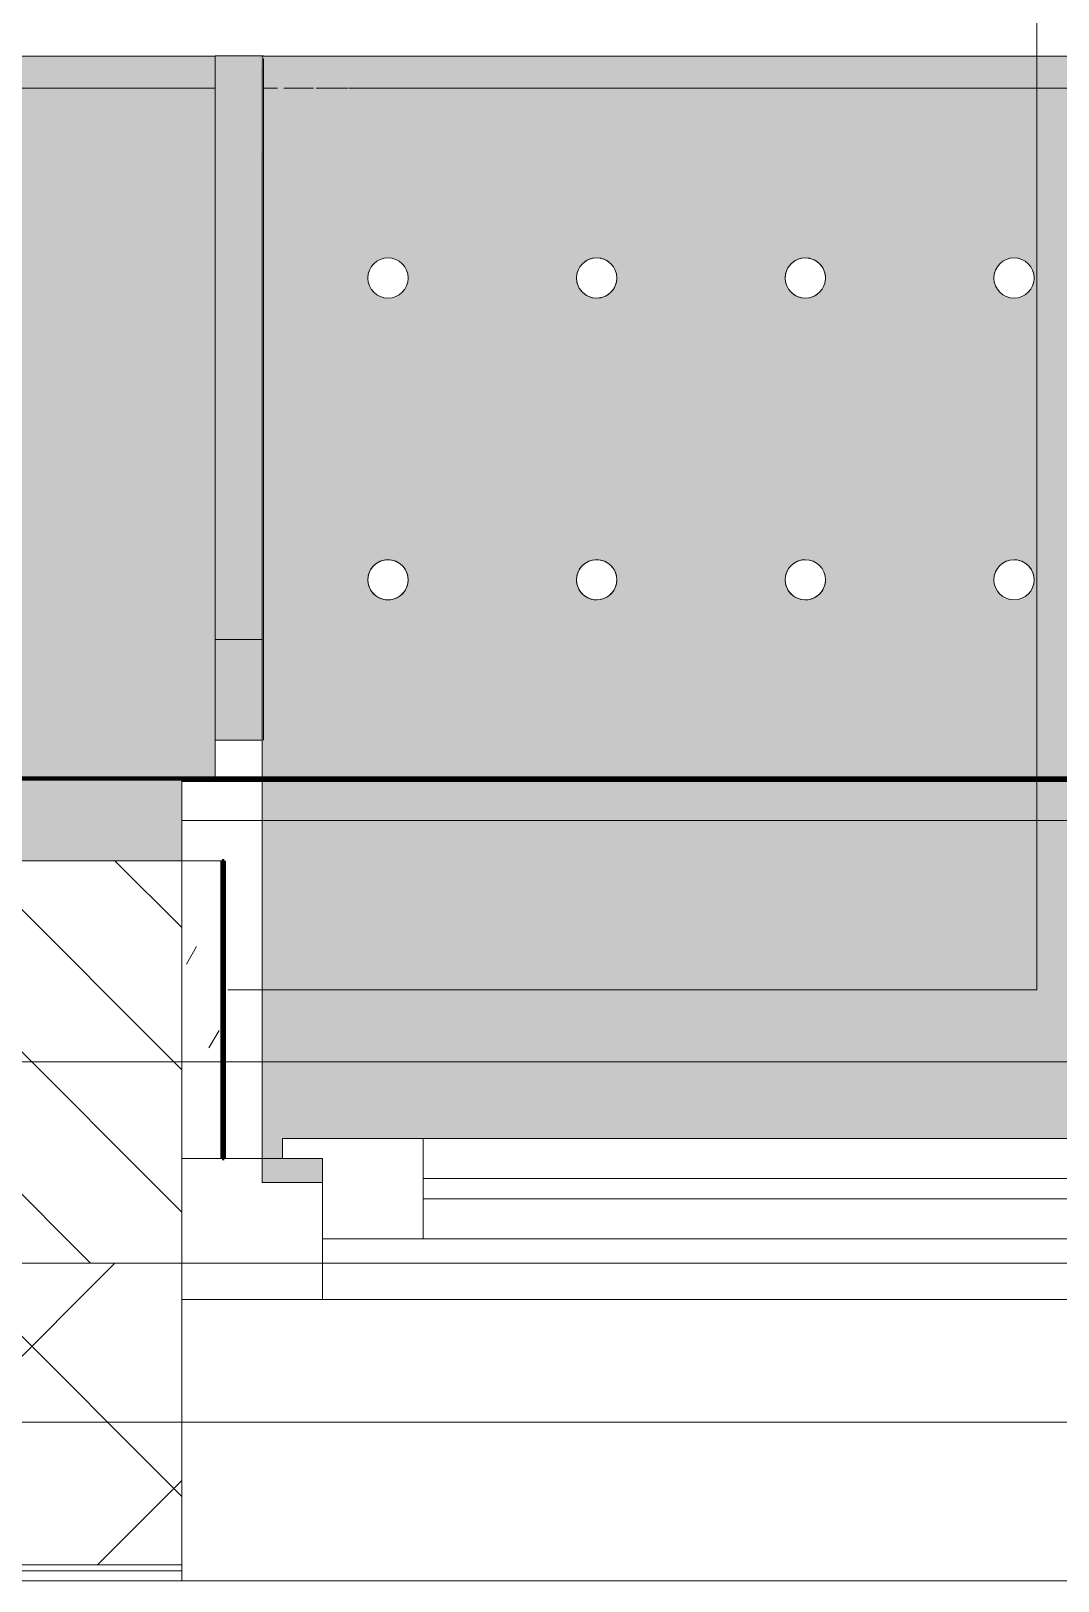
# Model space of a CAD drawing. Header units: millimetres. Extents: x -3245 to 186632, y -8553 to 29000.
# Drawn here: x 8485 to 8996, y -258 to 512 of the extents above; entities that cross this region are included whole.
import ezdxf

# ---------------------------------------------------------------- set-up
doc = ezdxf.new("R2010")
doc.units = ezdxf.units.MM
doc.linetypes.add('Осевая', pattern=[3175, 635, -476.25, 1587.5, -476.25])
for name, color, linetype, lineweight in [('A-GLAZ', 7, 'Continuous', 9), ('A-GLAZ-1', 7, 'Continuous', 13), ('A-WALL', 7, 'Continuous', 9), ('A-WALL-IDEN', 7, 'Continuous', 9), ('I-WALL', 7, 'Continuous', 9), ('Оси-2', 7, 'Осевая', 9)]:
    doc.layers.add(name, color=color, linetype=linetype, lineweight=lineweight)
for name, color, linetype, lineweight, true_color in [('A-WALL-1', 7, 'Continuous', 9, 0xc0c0c0), ('A-WALL-4', 7, 'Continuous', 9, 0xff80c0), ('I-WALL-10', 7, 'Continuous', 80, 0xff80c0), ('I-WALL-23', 7, 'Continuous', 80, 0xffd2ff), ('I-WALL-5', 7, 'Continuous', 9, 0xc0c0c0), ('I-WALL-6', 7, 'Continuous', 9, 0xcbc7bf), ('S-WALL-ANLY', 7, 'Continuous', 13, 0x008040), ('S-WALL-ANLY-1', 7, 'Continuous', 5, 0x008040), ('Знаки-2', 9, 'Continuous', 9, 0x808080), ('Знаки-3', 7, 'Continuous', 9, 0xd1cabb), ('Знаки-5', 7, 'Continuous', 9, 0xc1bbaf), ('Знаки-6', 7, 'Continuous', 9, 0xaba79f), ('Знаки-7', 7, 'Continuous', 9, 0xd5cdbe), ('Знаки-8', 7, 'Continuous', 9, 0xccc5b7), ('Знаки-9', 7, 'Continuous', 9, 0xd4ccbd)]:
    doc.layers.add(name, color=color, linetype=linetype, lineweight=lineweight, true_color=true_color)
doc.layers.add('Знаки-4', color=7, linetype='Continuous', lineweight=9, transparency=0.5)
pattern_1 = [(0, (0, 0), (121.92, 30.48), [10.058, -81.382, 10.058, -81.382, -487.68]), (0, (0, 0), (121.92, 30.48), [-182.88, 10.058, -172.822, 10.058, -81.382, -213.36]), (0, (0, 0), (121.92, 30.48), [-457.2, 10.058, -50.902, 10.058, -142.342]), (120, (45.72, 15.24), (-87.356454, 90.34582), [10.058, -81.382, 10.058, -81.382, -487.68]), (120, (45.72, 15.24), (-87.356454, 90.34582), [-182.88, 10.058, -172.822, 10.058, -81.382, -213.36]), (120, (45.72, 15.24), (-87.356454, 90.34582), [-457.2, 10.058, -50.902, 10.058, -142.342]), (240, (60.96, 76.2), (-34.563546, -120.82582), [10.058, -81.382, 10.058, -81.382, -487.68]), (240, (60.96, 76.2), (-34.563546, -120.82582), [-182.88, 10.058, -172.822, 10.058, -81.382, -213.36]), (240, (60.96, 76.2), (-34.563546, -120.82582), [-457.2, 10.058, -50.902, 10.058, -142.342])]

# ---------------------------------------------------------------- blocks, each defined once
blk = doc.blocks.new('120_Окно_СКБ_2Ст - 120_Окно_СКБ_2Ст 3100х2500 _мал_створка слева_ 2-V23-План отделки стен 2 этажа в осях 1-12')
at = {"layer": 'A-GLAZ'}
for p, q in [((1550, -57), (-1550, -57)), ((770, -107), (1430, -107)), ((1430, -117), (770, -117)), ((1500, -127), (1510, -127)), ((1510, -127), (1530, -127))]:
    blk.add_line(p, q, dxfattribs=at)
at = {"layer": 'A-GLAZ-1'}
for p, q in [((1480, -127), (1480, -57)), ((1480, -57), (1550, -57)), ((1550, -57), (1550, -127)), ((1480, -87), (720, -87)), ((1430, -137), (1430, -87)), ((1480, -127), (1480, -87)), ((1550, -127), (1480, -127)), ((1500, -127), (1480, -127)), ((1500, -137), (1500, -127)), ((700, -137), (1500, -137)), ((1500, -137), (700, -137))]:
    blk.add_line(p, q, dxfattribs=at)
blk = doc.blocks.new('Зашивка без перфорации М3 - М3_2-30966967-План отделки стен 2 этажа в осях 1-12')
at = {"layer": 'Знаки-4'}
for points in [[(-134.45, 180), (-430, 180), (-430, -179.94), (-133.45, -179.94), (-133.45, 180)], [(-133.45, -163.94), (-430, -163.94), (-430, -179.94), (-133.45, -179.94)]]:
    blk.add_hatch(color=256, dxfattribs=at).paths.add_polyline_path(points)
at = {"layer": 'Знаки-2'}
for p, q in [((-413.45, 180), (-430, 180)), ((-430, 180), (-430, -179.94)), ((-430, -179.94), (-133.45, -179.94))]:
    blk.add_line(p, q, dxfattribs=at)
at = {"layer": 'Знаки-3'}
blk.add_line((-430, -163.94), (-430, -179.94), dxfattribs=at)
at = {"layer": 'Знаки-5'}
for p, q in [((-413.45, 180), (-134.45, 180)), ((-133.45, -163.94), (-430, -163.94)), ((-430, -163.94), (-430, -179.94)), ((-430, -179.94), (-133.45, -179.94))]:
    blk.add_line(p, q, dxfattribs=at)
at = {"layer": 'Знаки-6'}
for p, q in [((-430, -179.94), (-430, 180)), ((-430, 180), (-413.45, 180)), ((-430, -163.94), (-133.45, -163.94)), ((-133.45, -179.94), (-430, -179.94)), ((-133.45, -179.94), (-430, -179.94))]:
    blk.add_line(p, q, dxfattribs=at)
blk = doc.blocks.new('Зашивка_ опоясывающая панель - Зашивка_ опоясывающая панель-V82-План отделки стен 2 этажа в осях 1-12')
at = {"layer": 'Знаки-4'}
for points in [[(-406, -110), (-407.13, 180), (-430, 179.94), (-430, -110), (-406.55, -110)], [(-430, -160), (-406, -160), (-407.13, 180), (-430, 179.94), (-430, -135.79)]]:
    blk.add_hatch(color=256, dxfattribs=at).paths.add_polyline_path(points)
at = {"layer": 'Знаки-2'}
for p, q in [((-430, 180), (-406, 180)), ((-430, -160), (-406.55, -160))]:
    blk.add_line(p, q, dxfattribs=at)
at = {"layer": 'Знаки-3'}
for p, q in [((-430, 179.94), (-430, 163.94)), ((-406, 163.94), (-406, 178.75))]:
    blk.add_line(p, q, dxfattribs=at)
at = {"layer": 'Знаки-5'}
for p, q in [((-430, 180), (-406, 180)), ((-430, 163.94), (-430, -110)), ((-430, -110), (-430, 163.94)), ((-406, 163.94), (-406, -110)), ((-406, -110), (-406, 163.94)), ((-430, -110), (-430, -160)), ((-406, -160), (-406, -110))]:
    blk.add_line(p, q, dxfattribs=at)
at = {"layer": 'Знаки-6'}
for p, q in [((-430, 180), (-406, 180)), ((-430, 180), (-406, 180)), ((-430, -160), (-430, 179.94)), ((-406, 178.75), (-406, -160)), ((-430, -110), (-406.55, -110)), ((-430, -110), (-406.55, -110)), ((-406.55, -160), (-430, -160))]:
    blk.add_line(p, q, dxfattribs=at)
at = {"layer": 'Знаки-8'}
for p, q in [((-430, 179.94), (-430, 163.94)), ((-430, 163.94), (-430, 179.94)), ((-406, 178.75), (-406, 163.94)), ((-406, 163.94), (-406, 178.75)), ((-430, 163.94), (-430, -110)), ((-406, -110), (-406, 163.94))]:
    blk.add_line(p, q, dxfattribs=at)
blk = doc.blocks.new('Зашивка радиатора_ с перфорацией М6 - Зашивка радиатора_ с перфорацией М6-30947167-План отделки стен 2 этажа в осях 1-12')
at = {"layer": 'Знаки-4'}
for points in [[(1880, 380), (1830, 380), (1830, 368), (1850, 368), (1850, 358), (-320, 358), (-320, 368), (-300, 368), (-300.23, 380), (-370, 380), (-370, 368), (-350, 368), (-350, 220), (-370, 220), (-369.96, 180), (2690, 180), (2690, 380), (2660, 380), (2660, 368), (2680, 368), (2680, 358), (1880, 358), (1880, 368), (1900, 368), (1900, 380)], [(2682.15, -163.94), (-370, -163.94), (-370, -179.94), (2690, -179.94), (2689.45, -163.94), (2682.38, -163.94)], [(2345.86, -163.94), (2340, -163.94), (2340.68, -179.94), (2380, -179.94), (2379.32, -163.94), (2350, -163.94)], [(2355, -163.94), (2340, -163.94), (2340.68, -179.94), (2380, -179.94), (2379.32, -163.94), (2357.41, -163.94)], [(2367.07, -163.94), (2350, -163.94), (2350.34, -179.94), (2370, -179.94), (2369.66, -163.94), (2368.66, -163.94)], [(2367.07, -163.94), (2350, -163.94), (2350.34, -179.94), (2370, -179.94), (2369.66, -163.94), (2368.66, -163.94)], [(2467.07, -163.94), (2440, -163.94), (2440.68, -179.94), (2480, -179.94), (2479.32, -163.94), (2468.66, -163.94)], [(2467.07, -163.94), (2440, -163.94), (2440.68, -179.94), (2480, -179.94), (2479.32, -163.94), (2468.66, -163.94)], [(2452.93, -163.94), (2450, -164.05), (2450.34, -179.94), (2470, -179.94), (2469.66, -163.94), (2454.82, -163.94)], [(2468.66, -163.94), (2450, -164.05), (2450.34, -179.94), (2470, -179.94), (2469.66, -163.94)], [(2564.17, -163.94), (2540, -164.84), (2540.68, -179.94), (2580, -179.94), (2579.32, -163.94), (2565.18, -163.94)], [(2565, -163.94), (2540, -164.84), (2540.68, -179.94), (2580, -179.94), (2579.32, -163.94), (2565.18, -163.94)], [(2560, -163.94), (2550, -164.2), (2550.34, -179.94), (2570, -179.94), (2569.66, -163.94), (2562.59, -163.94)], [(2560, -163.94), (2550, -164.2), (2550.34, -179.94), (2570, -179.94), (2569.66, -163.94), (2562.59, -163.94)]]:
    blk.add_hatch(color=256, dxfattribs=at).paths.add_polyline_path(points)
h = blk.add_hatch(color=256, dxfattribs=at)
h.paths.add_polyline_path([(2690, 180), (-370, 179), (-370, -179.94), (2690, -179.94), (2690, 135.79)])
h.paths.add_polyline_path([(1175, 90.35), (1180, 89.02), (1183.66, 85.35), (1185, 80.35), (1183.66, 75.35), (1180, 71.69), (1175, 70.35), (1170, 71.69), (1166.34, 75.35), (1165, 80.35), (1166.34, 85.35), (1170, 89.02), (1172.41, 90.01)])
h.paths.add_polyline_path([(1071.25, 90.35), (1076.25, 89.02), (1079.91, 85.35), (1081.25, 80.35), (1079.91, 75.35), (1076.25, 71.69), (1071.25, 70.35), (1066.25, 71.69), (1062.59, 75.35), (1061.25, 80.35), (1062.59, 85.35), (1066.25, 89.02), (1068.66, 90.01)])
h.paths.add_polyline_path([(1278.75, 90.35), (1283.75, 89.02), (1287.41, 85.35), (1288.75, 80.35), (1287.41, 75.35), (1283.75, 71.69), (1278.75, 70.35), (1273.75, 71.69), (1270.09, 75.35), (1268.75, 80.35), (1270.09, 85.35), (1273.75, 89.02), (1276.16, 90.01)])
h.paths.add_polyline_path([(967.5, 90.35), (972.5, 89.02), (976.16, 85.35), (977.5, 80.35), (976.16, 75.35), (972.5, 71.69), (967.5, 70.35), (962.5, 71.69), (958.84, 75.35), (957.5, 80.35), (958.84, 85.35), (962.5, 89.02), (964.91, 90.01)])
h.paths.add_polyline_path([(2523.75, 90.35), (2528.75, 89.02), (2532.41, 85.35), (2533.75, 80.35), (2532.41, 75.35), (2528.75, 71.69), (2523.75, 70.35), (2518.75, 71.69), (2515.09, 75.35), (2513.75, 80.35), (2515.09, 85.35), (2518.75, 89.02), (2521.16, 90.01)])
h.paths.add_polyline_path([(1486.25, 90.35), (1491.25, 89.02), (1494.91, 85.35), (1496.25, 80.35), (1494.91, 75.35), (1491.25, 71.69), (1486.25, 70.35), (1481.25, 71.69), (1477.59, 75.35), (1476.25, 80.35), (1477.59, 85.35), (1481.25, 89.02), (1483.66, 90.01)])
h.paths.add_polyline_path([(2212.5, 90.35), (2217.5, 89.02), (2221.16, 85.35), (2222.5, 80.35), (2221.16, 75.35), (2217.5, 71.69), (2212.5, 70.35), (2207.5, 71.69), (2203.84, 75.35), (2202.5, 80.35), (2203.84, 85.35), (2207.5, 89.02), (2209.91, 90.01)])
h.paths.add_polyline_path([(863.75, 90.35), (868.75, 89.02), (872.41, 85.35), (873.75, 80.35), (872.41, 75.35), (868.75, 71.69), (863.75, 70.35), (858.75, 71.69), (855.09, 75.35), (853.75, 80.35), (855.09, 85.35), (858.75, 89.02), (861.16, 90.01)])
h.paths.add_polyline_path([(2316.25, 90.35), (2321.25, 89.02), (2324.91, 85.35), (2326.25, 80.35), (2324.91, 75.35), (2321.25, 71.69), (2316.25, 70.35), (2311.25, 71.69), (2307.59, 75.35), (2306.25, 80.35), (2307.59, 85.35), (2311.25, 89.02), (2313.66, 90.01)])
h.paths.add_polyline_path([(1797.5, 90.35), (1802.5, 89.02), (1806.16, 85.35), (1807.5, 80.35), (1806.16, 75.35), (1802.5, 71.69), (1797.5, 70.35), (1792.5, 71.69), (1788.84, 75.35), (1787.5, 80.35), (1788.84, 85.35), (1792.5, 89.02), (1794.91, 90.01)])
h.paths.add_polyline_path([(1382.5, 90.35), (1387.5, 89.02), (1391.16, 85.35), (1392.5, 80.35), (1391.16, 75.35), (1387.5, 71.69), (1382.5, 70.35), (1377.19, 71.94), (1373.84, 75.35), (1372.5, 80.35), (1373.84, 85.35), (1377.5, 89.02), (1379.91, 90.01)])
h.paths.add_polyline_path([(2627.5, 90.35), (2632.5, 89.02), (2636.16, 85.35), (2637.5, 80.35), (2636.16, 75.35), (2632.5, 71.69), (2627.5, 70.35), (2622.5, 71.69), (2618.84, 75.35), (2617.5, 80.35), (2618.84, 85.35), (2622.5, 89.02), (2624.91, 90.01)])
h.paths.add_polyline_path([(1901.25, 90.35), (1906.25, 89.02), (1909.91, 85.35), (1911.25, 80.35), (1909.91, 75.35), (1906.25, 71.69), (1901.25, 70.35), (1896.25, 71.69), (1892.59, 75.35), (1891.25, 80.35), (1892.59, 85.35), (1896.25, 89.02), (1898.66, 90.01)])
h.paths.add_polyline_path([(2420, 90.35), (2425, 89.02), (2428.66, 85.35), (2430, 80.35), (2428.66, 75.35), (2425, 71.69), (2420, 70.35), (2415, 71.69), (2411.34, 75.35), (2410, 80.35), (2411.34, 85.35), (2415, 89.02), (2417.41, 90.01)])
h.paths.add_polyline_path([(2005, 90.35), (2010, 89.02), (2013.66, 85.35), (2015, 80.35), (2013.66, 75.35), (2010, 71.69), (2005, 70.35), (2000, 71.69), (1996.34, 75.35), (1995, 80.35), (1996.34, 85.35), (2000, 89.02), (2002.41, 90.01)])
h.paths.add_polyline_path([(1693.75, 90.35), (1698.75, 89.02), (1702.41, 85.35), (1703.75, 80.35), (1702.41, 75.35), (1698.75, 71.69), (1693.75, 70.35), (1688.75, 71.69), (1685.09, 75.35), (1683.75, 80.35), (1685.09, 85.35), (1688.75, 89.02), (1691.16, 90.01)])
h.paths.add_polyline_path([(1590, 90.35), (1595, 89.02), (1598.66, 85.35), (1600, 80.35), (1598.66, 75.35), (1595, 71.69), (1590, 70.35), (1585, 71.69), (1581.34, 75.35), (1580, 80.35), (1581.34, 85.35), (1585, 89.02), (1587.41, 90.01)])
h.paths.add_polyline_path([(2108.75, 90.35), (2113.75, 89.02), (2117.41, 85.35), (2118.75, 80.35), (2117.41, 75.35), (2113.75, 71.69), (2108.75, 70.35), (2103.75, 71.69), (2100.09, 75.35), (2098.75, 80.35), (2100.09, 85.35), (2103.75, 89.02), (2106.16, 90.01)])
h.paths.add_polyline_path([(-70, 90.35), (-65, 89.02), (-61.34, 85.35), (-60, 80.35), (-61.34, 75.35), (-65, 71.69), (-70, 70.35), (-75, 71.69), (-78.66, 75.35), (-80, 80.35), (-78.66, 85.35), (-75, 89.02), (-72.59, 90.01)])
h.paths.add_polyline_path([(760, 90.35), (765, 89.02), (768.66, 85.35), (770, 80.35), (768.66, 75.35), (765, 71.69), (760, 70.35), (755, 71.69), (751.34, 75.35), (750, 80.35), (751.34, 85.35), (755, 89.02), (757.41, 90.01)])
h.paths.add_polyline_path([(656.25, 90.35), (661.25, 89.02), (664.91, 85.35), (666.25, 80.35), (664.91, 75.35), (661.25, 71.69), (656.25, 70.35), (651.25, 71.69), (647.59, 75.35), (646.25, 80.35), (647.59, 85.35), (651.25, 89.02), (653.66, 90.01)])
h.paths.add_polyline_path([(-277.5, 90.35), (-272.5, 89.02), (-268.84, 85.35), (-267.5, 80.35), (-268.84, 75.35), (-272.5, 71.69), (-277.5, 70.35), (-282.5, 71.69), (-286.16, 75.35), (-287.5, 80.35), (-286.16, 85.35), (-282.5, 89.02), (-280.09, 90.01)])
h.paths.add_polyline_path([(-173.75, 90.35), (-168.75, 89.02), (-165.09, 85.35), (-163.75, 80.35), (-165.09, 75.35), (-168.75, 71.69), (-173.75, 70.35), (-178.75, 71.69), (-182.41, 75.35), (-183.75, 80.35), (-182.41, 85.35), (-178.75, 89.02), (-176.34, 90.01)])
h.paths.add_polyline_path([(33.75, 90.35), (38.75, 89.02), (42.41, 85.35), (43.75, 80.35), (42.41, 75.35), (38.75, 71.69), (33.75, 70.35), (28.75, 71.69), (25.09, 75.35), (23.75, 80.35), (25.09, 85.35), (28.75, 89.02), (31.16, 90.01)])
h.paths.add_polyline_path([(448.75, 90.35), (453.75, 89.02), (457.41, 85.35), (458.75, 80.35), (457.41, 75.35), (453.75, 71.69), (448.75, 70.35), (443.75, 71.69), (440.09, 75.35), (438.75, 80.35), (440.09, 85.35), (443.75, 89.02), (446.16, 90.01)])
h.paths.add_polyline_path([(241.25, 90.35), (246.25, 89.02), (249.91, 85.35), (251.25, 80.35), (249.91, 75.35), (246.25, 71.69), (241.25, 70.35), (236.25, 71.69), (232.59, 75.35), (231.25, 80.35), (232.59, 85.35), (236.25, 89.02), (238.66, 90.01)])
h.paths.add_polyline_path([(137.5, 90.35), (142.5, 89.02), (146.16, 85.35), (147.5, 80.35), (146.16, 75.35), (142.5, 71.69), (137.5, 70.35), (132.5, 71.69), (128.84, 75.35), (127.5, 80.35), (128.84, 85.35), (132.5, 89.02), (134.91, 90.01)])
h.paths.add_polyline_path([(552.5, 90.35), (557.5, 89.02), (561.16, 85.35), (562.5, 80.35), (561.16, 75.35), (557.5, 71.69), (552.5, 70.35), (547.5, 71.69), (543.84, 75.35), (542.5, 80.35), (543.84, 85.35), (547.5, 89.02), (549.91, 90.01)])
h.paths.add_polyline_path([(345, 90.35), (350, 89.02), (353.66, 85.35), (355, 80.35), (353.66, 75.35), (350, 71.69), (345, 70.35), (340, 71.69), (336.34, 75.35), (335, 80.35), (336.34, 85.35), (340, 89.02), (342.41, 90.01)])
h.paths.add_polyline_path([(2108.75, -59.65), (2113.75, -60.98), (2117.41, -64.65), (2118.75, -69.65), (2117.41, -74.65), (2113.75, -78.31), (2108.75, -79.65), (2103.75, -78.31), (2100.09, -74.65), (2098.75, -69.65), (2100.09, -64.65), (2103.75, -60.98), (2106.16, -59.99)])
h.paths.add_polyline_path([(1278.75, -59.65), (1283.75, -60.98), (1287.41, -64.65), (1288.75, -69.65), (1287.41, -74.65), (1283.75, -78.31), (1278.75, -79.65), (1273.75, -78.31), (1270.09, -74.65), (1268.75, -69.65), (1270.09, -64.65), (1273.75, -60.98), (1276.16, -59.99)])
h.paths.add_polyline_path([(1071.25, -59.65), (1076.25, -60.98), (1079.91, -64.65), (1081.25, -69.65), (1079.91, -74.65), (1076.25, -78.31), (1071.25, -79.65), (1066.25, -78.31), (1062.59, -74.65), (1061.25, -69.65), (1062.59, -64.65), (1066.25, -60.98), (1068.66, -59.99)])
h.paths.add_polyline_path([(2316.25, -59.65), (2321.25, -60.98), (2324.91, -64.65), (2326.25, -69.65), (2324.91, -74.65), (2321.25, -78.31), (2316.25, -79.65), (2311.25, -78.31), (2307.59, -74.65), (2306.25, -69.65), (2307.59, -64.65), (2311.25, -60.98), (2313.66, -59.99)])
h.paths.add_polyline_path([(1382.5, -59.65), (1387.5, -60.98), (1391.16, -64.65), (1392.5, -69.65), (1391.16, -74.65), (1387.5, -78.31), (1382.5, -79.65), (1377.19, -78.06), (1373.84, -74.65), (1372.5, -69.65), (1373.84, -64.65), (1377.5, -60.98), (1379.91, -59.99)])
h.paths.add_polyline_path([(1175, -59.65), (1180, -60.98), (1183.66, -64.65), (1185, -69.65), (1183.66, -74.65), (1180, -78.31), (1175, -79.65), (1170, -78.31), (1166.34, -74.65), (1165, -69.65), (1166.34, -64.65), (1170, -60.98), (1172.41, -59.99)])
h.paths.add_polyline_path([(2420, -59.65), (2425, -60.98), (2428.66, -64.65), (2430, -69.65), (2428.66, -74.65), (2425, -78.31), (2420, -79.65), (2415, -78.31), (2411.34, -74.65), (2410, -69.65), (2411.34, -64.65), (2415, -60.98), (2417.41, -59.99)])
h.paths.add_polyline_path([(2212.5, -59.65), (2217.5, -60.98), (2221.16, -64.65), (2222.5, -69.65), (2221.16, -74.65), (2217.5, -78.31), (2212.5, -79.65), (2207.5, -78.31), (2203.84, -74.65), (2202.5, -69.65), (2203.84, -64.65), (2207.5, -60.98), (2209.91, -59.99)])
h.paths.add_polyline_path([(1797.5, -59.65), (1802.5, -60.98), (1806.16, -64.65), (1807.5, -69.65), (1806.16, -74.65), (1802.5, -78.31), (1797.5, -79.65), (1792.5, -78.31), (1788.84, -74.65), (1787.5, -69.65), (1788.84, -64.65), (1792.5, -60.98), (1794.91, -59.99)])
h.paths.add_polyline_path([(1901.25, -59.65), (1906.25, -60.98), (1909.91, -64.65), (1911.25, -69.65), (1909.91, -74.65), (1906.25, -78.31), (1901.25, -79.65), (1896.25, -78.31), (1892.59, -74.65), (1891.25, -69.65), (1892.59, -64.65), (1896.25, -60.98), (1898.66, -59.99)])
h.paths.add_polyline_path([(2005, -59.65), (2010, -60.98), (2013.66, -64.65), (2015, -69.65), (2013.66, -74.65), (2010, -78.31), (2005, -79.65), (2000, -78.31), (1996.34, -74.65), (1995, -69.65), (1996.34, -64.65), (2000, -60.98), (2002.41, -59.99)])
h.paths.add_polyline_path([(1486.25, -59.65), (1491.25, -60.98), (1494.91, -64.65), (1496.25, -69.65), (1494.91, -74.65), (1491.25, -78.31), (1486.25, -79.65), (1481.25, -78.31), (1477.59, -74.65), (1476.25, -69.65), (1477.59, -64.65), (1481.25, -60.98), (1483.66, -59.99)])
h.paths.add_polyline_path([(967.5, -59.65), (972.5, -60.98), (976.16, -64.65), (977.5, -69.65), (976.16, -74.65), (972.5, -78.31), (967.5, -79.65), (962.5, -78.31), (958.84, -74.65), (957.5, -69.65), (958.84, -64.65), (962.5, -60.98), (964.91, -59.99)])
h.paths.add_polyline_path([(1590, -59.65), (1595, -60.98), (1598.66, -64.65), (1600, -69.65), (1598.66, -74.65), (1595, -78.31), (1590, -79.65), (1585, -78.31), (1581.34, -74.65), (1580, -69.65), (1581.34, -64.65), (1585, -60.98), (1587.41, -59.99)])
h.paths.add_polyline_path([(1693.75, -59.65), (1698.75, -60.98), (1702.41, -64.65), (1703.75, -69.65), (1702.41, -74.65), (1698.75, -78.31), (1693.75, -79.65), (1688.75, -78.31), (1685.09, -74.65), (1683.75, -69.65), (1685.09, -64.65), (1688.75, -60.98), (1691.16, -59.99)])
h.paths.add_polyline_path([(760, -59.65), (765, -60.98), (768.66, -64.65), (770, -69.65), (768.66, -74.65), (765, -78.31), (760, -79.65), (755, -78.31), (751.34, -74.65), (750, -69.65), (751.34, -64.65), (755, -60.98), (757.41, -59.99)])
h.paths.add_polyline_path([(2627.5, -59.65), (2632.5, -60.98), (2636.16, -64.65), (2637.5, -69.65), (2636.16, -74.65), (2632.5, -78.31), (2627.5, -79.65), (2622.5, -78.31), (2618.84, -74.65), (2617.5, -69.65), (2618.84, -64.65), (2622.5, -60.98), (2624.91, -59.99)])
h.paths.add_polyline_path([(863.75, -59.65), (868.75, -60.98), (872.41, -64.65), (873.75, -69.65), (872.41, -74.65), (868.75, -78.31), (863.75, -79.65), (858.75, -78.31), (855.09, -74.65), (853.75, -69.65), (855.09, -64.65), (858.75, -60.98), (861.16, -59.99)])
h.paths.add_polyline_path([(2523.75, -59.65), (2528.75, -60.98), (2532.41, -64.65), (2533.75, -69.65), (2532.41, -74.65), (2528.75, -78.31), (2523.75, -79.65), (2518.75, -78.31), (2515.09, -74.65), (2513.75, -69.65), (2515.09, -64.65), (2518.75, -60.98), (2521.16, -59.99)])
h.paths.add_polyline_path([(552.5, -59.65), (557.5, -60.98), (561.16, -64.65), (562.5, -69.65), (561.16, -74.65), (557.5, -78.31), (552.5, -79.65), (547.5, -78.31), (543.84, -74.65), (542.5, -69.65), (543.84, -64.65), (547.5, -60.98), (549.91, -59.99)])
h.paths.add_polyline_path([(656.25, -59.65), (661.25, -60.98), (664.91, -64.65), (666.25, -69.65), (664.91, -74.65), (661.25, -78.31), (656.25, -79.65), (651.25, -78.31), (647.59, -74.65), (646.25, -69.65), (647.59, -64.65), (651.25, -60.98), (653.66, -59.99)])
h.paths.add_polyline_path([(137.5, -59.65), (142.5, -60.98), (146.16, -64.65), (147.5, -69.65), (146.16, -74.65), (142.5, -78.31), (137.5, -79.65), (132.5, -78.31), (128.84, -74.65), (127.5, -69.65), (128.84, -64.65), (132.5, -60.98), (134.91, -59.99)])
h.paths.add_polyline_path([(-70, -59.65), (-65, -60.98), (-61.34, -64.65), (-60, -69.65), (-61.34, -74.65), (-65, -78.31), (-70, -79.65), (-75, -78.31), (-78.66, -74.65), (-80, -69.65), (-78.66, -64.65), (-75, -60.98), (-72.59, -59.99)])
h.paths.add_polyline_path([(33.75, -59.65), (38.75, -60.98), (42.41, -64.65), (43.75, -69.65), (42.41, -74.65), (38.75, -78.31), (33.75, -79.65), (28.75, -78.31), (25.09, -74.65), (23.75, -69.65), (25.09, -64.65), (28.75, -60.98), (31.16, -59.99)])
h.paths.add_polyline_path([(448.75, -59.65), (453.75, -60.98), (457.41, -64.65), (458.75, -69.65), (457.41, -74.65), (453.75, -78.31), (448.75, -79.65), (443.75, -78.31), (440.09, -74.65), (438.75, -69.65), (440.09, -64.65), (443.75, -60.98), (446.16, -59.99)])
h.paths.add_polyline_path([(241.25, -59.65), (246.25, -60.98), (249.91, -64.65), (251.25, -69.65), (249.91, -74.65), (246.25, -78.31), (241.25, -79.65), (236.25, -78.31), (232.59, -74.65), (231.25, -69.65), (232.59, -64.65), (236.25, -60.98), (238.66, -59.99)])
h.paths.add_polyline_path([(345, -59.65), (350, -60.98), (353.66, -64.65), (355, -69.65), (353.66, -74.65), (350, -78.31), (345, -79.65), (340, -78.31), (336.34, -74.65), (335, -69.65), (336.34, -64.65), (340, -60.98), (342.41, -59.99)])
h.paths.add_polyline_path([(-277.5, -59.65), (-272.5, -60.98), (-268.84, -64.65), (-267.5, -69.65), (-268.84, -74.65), (-272.5, -78.31), (-277.5, -79.65), (-282.5, -78.31), (-286.16, -74.65), (-287.5, -69.65), (-286.16, -64.65), (-282.5, -60.98), (-280.09, -59.99)])
h.paths.add_polyline_path([(-173.75, -59.65), (-168.75, -60.98), (-165.09, -64.65), (-163.75, -69.65), (-165.09, -74.65), (-168.75, -78.31), (-173.75, -79.65), (-178.75, -78.31), (-182.41, -74.65), (-183.75, -69.65), (-182.41, -64.65), (-178.75, -60.98), (-176.34, -59.99)])
at = {"layer": 'Знаки-2'}
for p, q in [((2690, 380), (2660, 380)), ((2690, 180), (2690, 380)), ((-370, 180), (2690, 180)), ((2690, 180), (-370, 180)), ((2690, -179.94), (2690, 180)), ((-370, -179.94), (2690, -179.94))]:
    blk.add_line(p, q, dxfattribs=at)
for centre, start, end in [((2316.25, 80.35), 0, 180), ((2420, 80.35), 0, 180), ((2523.75, 80.35), 0, 180), ((2627.5, 80.35), 0, 180), ((2316.25, 80.35), 180, 360), ((2420, 80.35), 180, 0), ((2523.75, 80.35), 180, 360), ((2627.5, 80.35), 180, 360), ((2316.25, -69.65), 0, 180), ((2420, -69.65), 0, 180), ((2523.75, -69.65), 0, 180), ((2627.5, -69.65), 0, 180), ((2316.25, -69.65), 180, 0), ((2420, -69.65), 180, 0), ((2523.75, -69.65), 180, 0), ((2627.5, -69.65), 180, 0)]:
    blk.add_arc(centre, 10, start, end, dxfattribs=at)
at = {"layer": 'Знаки-3'}
for p, q in [((2350, -163.94), (2340.68, -163.94)), ((2351.28, -163.94), (2354.82, -163.94)), ((2354.82, -163.94), (2351.28, -163.94)), ((2355, -163.94), (2365, -163.94)), ((2365, -163.94), (2355, -163.94)), ((2365.18, -163.94), (2368.72, -163.94)), ((2368.72, -163.94), (2365.18, -163.94)), ((2379.32, -163.94), (2370, -163.94)), ((2450, -163.94), (2440.68, -163.94)), ((2450, -163.94), (2454.81, -163.94)), ((2454.81, -163.94), (2450, -163.94)), ((2455, -163.94), (2464.86, -163.94)), ((2464.86, -163.94), (2455, -163.94)), ((2465.19, -163.94), (2470, -163.94)), ((2470, -163.94), (2465.19, -163.94)), ((2479.32, -163.94), (2470, -163.94)), ((2550, -163.94), (2540.68, -163.94)), ((2550, -163.94), (2551.34, -163.94)), ((2551.34, -163.94), (2550, -163.94)), ((2551.37, -163.94), (2554.81, -163.94)), ((2554.81, -163.94), (2551.37, -163.94)), ((2555, -163.94), (2564.2, -163.94)), ((2564.2, -163.94), (2555, -163.94)), ((2565.19, -163.94), (2570, -163.94)), ((2570, -163.94), (2565.19, -163.94)), ((2579.32, -163.94), (2570, -163.94)), ((2690, -163.94), (2690, -179.94)), ((2340.68, -179.94), (2350, -179.94)), ((2351.28, -179.94), (2354.82, -179.94)), ((2354.82, -179.94), (2351.28, -179.94)), ((2355, -179.94), (2365, -179.94)), ((2365, -179.94), (2355, -179.94)), ((2365.18, -179.94), (2368.72, -179.94)), ((2368.72, -179.94), (2365.18, -179.94)), ((2370, -179.94), (2379.32, -179.94)), ((2440.68, -179.94), (2450, -179.94)), ((2450, -179.94), (2454.81, -179.94)), ((2454.81, -179.94), (2450, -179.94)), ((2455, -179.94), (2465, -179.94)), ((2465, -179.94), (2455, -179.94)), ((2465.19, -179.94), (2470, -179.94)), ((2470, -179.94), (2465.19, -179.94)), ((2470, -179.94), (2479.32, -179.94)), ((2540.68, -179.94), (2550, -179.94)), ((2550, -179.94), (2551.34, -179.94)), ((2551.34, -179.94), (2550, -179.94)), ((2551.37, -179.94), (2554.81, -179.94)), ((2554.81, -179.94), (2551.37, -179.94)), ((2555, -179.94), (2565, -179.94)), ((2565, -179.94), (2555, -179.94)), ((2565.19, -179.94), (2570, -179.94)), ((2570, -179.94), (2565.19, -179.94)), ((2570, -179.94), (2579.32, -179.94))]:
    blk.add_line(p, q, dxfattribs=at)
at = {"layer": 'Знаки-5'}
for p, q in [((2690, 180), (-370, 180)), ((-370, 180), (2690, 180)), ((2340, -163.94), (2280, -163.94)), ((2340, -163.94), (2365.18, -163.94)), ((2340.68, -163.94), (2340, -163.94)), ((2360, -163.94), (2340.68, -163.94)), ((2379.32, -163.94), (2360, -163.94)), ((2365.18, -163.94), (2380, -163.94)), ((2380, -163.94), (2379.32, -163.94)), ((2440, -163.94), (2380, -163.94)), ((2440, -163.94), (2450, -163.94)), ((2442.68, -163.94), (2440, -163.94)), ((2450, -163.94), (2442.68, -163.94)), ((2450, -163.94), (2452.93, -163.94)), ((2450.34, -163.94), (2450, -163.94)), ((2460, -163.94), (2450.34, -163.94)), ((2452.93, -163.94), (2455, -163.94)), ((2455, -163.94), (2464.86, -163.94)), ((2464.86, -163.94), (2460, -163.94)), ((2465, -163.94), (2470, -163.94)), ((2469.66, -163.94), (2465, -163.94)), ((2470, -163.94), (2469.66, -163.94)), ((2470, -163.94), (2480, -163.94)), ((2479.32, -163.94), (2470, -163.94)), ((2480, -163.94), (2479.32, -163.94)), ((2540, -163.94), (2480, -163.94)), ((2540, -163.94), (2554.82, -163.94)), ((2550, -163.94), (2540, -163.94)), ((2564.18, -163.94), (2550, -163.94)), ((2554.82, -163.94), (2564.18, -163.94)), ((2565.18, -163.94), (2577.32, -163.94)), ((2574.14, -163.94), (2565.18, -163.94)), ((2580, -163.94), (2574.14, -163.94)), ((2577.32, -163.94), (2580, -163.94)), ((2646.93, -163.94), (2580.72, -163.94)), ((2663.16, -163.94), (2647.48, -163.94)), ((2679.37, -163.94), (2664.61, -163.94)), ((2689.45, -163.94), (2682.51, -163.94)), ((2690, -179.94), (2690, -163.94)), ((2280, -179.94), (2340, -179.94)), ((2340, -179.94), (2380, -179.94)), ((2380, -179.94), (2340, -179.94)), ((2380, -179.94), (2440, -179.94)), ((2440, -179.94), (2450, -179.94)), ((2450, -179.94), (2440, -179.94)), ((2450, -179.94), (2452.93, -179.94)), ((2470, -179.94), (2450, -179.94)), ((2452.93, -179.94), (2462.59, -179.94)), ((2462.59, -179.94), (2470, -179.94)), ((2470, -179.94), (2480, -179.94)), ((2480, -179.94), (2470, -179.94)), ((2480, -179.94), (2540, -179.94)), ((2540, -179.94), (2580, -179.94)), ((2580, -179.94), (2540, -179.94)), ((2580, -179.94), (2689.45, -179.94))]:
    blk.add_line(p, q, dxfattribs=at)
at = {"layer": 'Знаки-6'}
for p, q in [((2660, 380), (2690, 380)), ((2690, 380), (2690, 180)), ((2690, 180), (2690, -179.94)), ((-322.14, -163.94), (2646.93, -163.94)), ((2647.48, -163.94), (2663.16, -163.94)), ((2664.61, -163.94), (2679.37, -163.94)), ((2682.51, -163.94), (2689.45, -163.94)), ((2690, -179.94), (-370, -179.94)), ((2689.45, -179.94), (-370, -179.94))]:
    blk.add_line(p, q, dxfattribs=at)
for centre, start, end in [((2316.25, 80.35), 0, 180), ((2420, 80.35), 135, 180), ((2420, 80.35), 60, 135), ((2420, 80.35), 0, 60), ((2523.75, 80.35), 120, 180), ((2523.75, 80.35), 45, 120), ((2523.75, 80.35), 0, 45), ((2627.5, 80.35), 60, 180), ((2627.5, 80.35), 0, 60), ((2316.25, 80.35), 180, 210), ((2316.25, 80.35), 270, 360), ((2420, 80.35), 180, 270), ((2420, 80.35), 270, 345), ((2420, 80.35), 345, 360), ((2523.75, 80.35), 180, 255), ((2523.75, 80.35), 330, 360), ((2627.5, 80.35), 180, 210), ((2627.5, 80.35), 300, 360), ((2316.25, 80.35), 210, 270), ((2523.75, 80.35), 255, 330), ((2627.5, 80.35), 210, 300), ((2316.25, -69.65), 0, 180), ((2420, -69.65), 90, 165), ((2420, -69.65), 15, 90), ((2523.75, -69.65), 60, 135), ((2523.75, -69.65), 0, 60), ((2627.5, -69.65), 0, 180), ((2420, -69.65), 165, 180), ((2420, -69.65), 0, 15), ((2523.75, -69.65), 135, 180), ((2316.25, -69.65), 180, 360), ((2420, -69.65), 180, 225), ((2420, -69.65), 225, 300), ((2420, -69.65), 300, 360), ((2523.75, -69.65), 180, 195), ((2523.75, -69.65), 195, 270), ((2523.75, -69.65), 270, 345), ((2523.75, -69.65), 345, 360), ((2627.5, -69.65), 180, 360)]:
    blk.add_arc(centre, 10, start, end, dxfattribs=at)
at = {"layer": 'Знаки-7'}
for p, q in [((2354.82, -163.94), (2351.34, -163.94)), ((2365, -163.94), (2355, -163.94)), ((2368.66, -163.94), (2365.18, -163.94)), ((2454.82, -163.94), (2451.34, -163.94)), ((2464.85, -163.94), (2455, -163.94)), ((2468.66, -163.94), (2465.18, -163.94)), ((2551.34, -163.94), (2551.37, -163.94)), ((2551.37, -163.94), (2551.34, -163.94)), ((2554.82, -163.94), (2551.37, -163.94)), ((2564.17, -163.94), (2555, -163.94)), ((2568.66, -163.94), (2565.18, -163.94)), ((2351.34, -179.94), (2354.82, -179.94)), ((2355, -179.94), (2365, -179.94)), ((2365.18, -179.94), (2368.66, -179.94)), ((2451.34, -179.94), (2454.82, -179.94)), ((2455, -179.94), (2465, -179.94)), ((2465.18, -179.94), (2468.66, -179.94)), ((2551.34, -179.94), (2551.37, -179.94)), ((2551.37, -179.94), (2551.34, -179.94)), ((2551.37, -179.94), (2554.82, -179.94)), ((2555, -179.94), (2565, -179.94)), ((2565.18, -179.94), (2568.66, -179.94))]:
    blk.add_line(p, q, dxfattribs=at)
at = {"layer": 'Знаки-8'}
for p, q in [((2340, -163.94), (2350, -163.94)), ((2350, -163.94), (2340, -163.94)), ((2350, -163.94), (2351.34, -163.94)), ((2351.34, -163.94), (2350, -163.94)), ((2351.34, -163.94), (2354.81, -163.94)), ((2352.93, -163.94), (2351.34, -163.94)), ((2354.81, -163.94), (2352.93, -163.94)), ((2355, -163.94), (2360, -163.94)), ((2357.41, -163.94), (2355, -163.94)), ((2362.59, -163.94), (2357.41, -163.94)), ((2360, -163.94), (2365, -163.94)), ((2365, -163.94), (2362.59, -163.94)), ((2365.19, -163.94), (2367.07, -163.94)), ((2370, -163.94), (2365.19, -163.94)), ((2367.07, -163.94), (2368.66, -163.94)), ((2368.66, -163.94), (2370, -163.94)), ((2370, -163.94), (2377.32, -163.94)), ((2380, -163.94), (2370, -163.94)), ((2377.32, -163.94), (2380, -163.94)), ((2440, -163.94), (2450, -163.94)), ((2442.68, -163.94), (2440, -163.94)), ((2450, -163.94), (2442.68, -163.94)), ((2451.28, -163.94), (2454.82, -163.94)), ((2454.82, -163.94), (2451.28, -163.94)), ((2455, -163.94), (2464.86, -163.94)), ((2460, -163.94), (2455, -163.94)), ((2464.86, -163.94), (2460, -163.94)), ((2465.18, -163.94), (2468.72, -163.94)), ((2468.72, -163.94), (2465.18, -163.94)), ((2470, -163.94), (2480, -163.94)), ((2480, -163.94), (2470, -163.94)), ((2540, -163.94), (2540.68, -163.94)), ((2550, -163.94), (2540, -163.94)), ((2540.68, -163.94), (2545.86, -163.94)), ((2545.86, -163.94), (2550, -163.94)), ((2550, -163.94), (2554.81, -163.94)), ((2550.34, -163.94), (2550, -163.94)), ((2552.93, -163.94), (2550.34, -163.94)), ((2554.81, -163.94), (2552.93, -163.94)), ((2555, -163.94), (2564.2, -163.94)), ((2557.41, -163.94), (2555, -163.94)), ((2562.59, -163.94), (2557.41, -163.94)), ((2564.2, -163.94), (2562.59, -163.94)), ((2565.19, -163.94), (2570, -163.94)), ((2567.07, -163.94), (2565.19, -163.94)), ((2569.66, -163.94), (2567.07, -163.94)), ((2570, -163.94), (2569.66, -163.94)), ((2570, -163.94), (2580, -163.94)), ((2580, -163.94), (2570, -163.94)), ((2340, -179.94), (2345.86, -179.94)), ((2350, -179.94), (2340, -179.94)), ((2345.86, -179.94), (2350, -179.94)), ((2350, -179.94), (2350.34, -179.94)), ((2351.34, -179.94), (2350, -179.94)), ((2350.34, -179.94), (2354.81, -179.94)), ((2354.81, -179.94), (2351.34, -179.94)), ((2355, -179.94), (2362.59, -179.94)), ((2360, -179.94), (2355, -179.94)), ((2362.59, -179.94), (2360, -179.94)), ((2362.59, -179.94), (2365, -179.94)), ((2365, -179.94), (2362.59, -179.94)), ((2365.19, -179.94), (2367.07, -179.94)), ((2367.07, -179.94), (2365.19, -179.94)), ((2367.07, -179.94), (2368.66, -179.94)), ((2368.66, -179.94), (2367.07, -179.94)), ((2368.66, -179.94), (2369.66, -179.94)), ((2369.66, -179.94), (2368.66, -179.94)), ((2369.66, -179.94), (2370, -179.94)), ((2370, -179.94), (2369.66, -179.94)), ((2370, -179.94), (2380, -179.94)), ((2380, -179.94), (2370, -179.94)), ((2440, -179.94), (2450, -179.94)), ((2450, -179.94), (2440, -179.94)), ((2451.28, -179.94), (2454.82, -179.94)), ((2454.82, -179.94), (2451.28, -179.94)), ((2455, -179.94), (2465, -179.94)), ((2465, -179.94), (2455, -179.94)), ((2465.18, -179.94), (2468.72, -179.94)), ((2468.72, -179.94), (2465.18, -179.94)), ((2470, -179.94), (2479.32, -179.94)), ((2480, -179.94), (2470, -179.94)), ((2479.32, -179.94), (2480, -179.94)), ((2540, -179.94), (2545.86, -179.94)), ((2550, -179.94), (2540, -179.94)), ((2545.86, -179.94), (2550, -179.94)), ((2550, -179.94), (2554.81, -179.94)), ((2554.81, -179.94), (2550, -179.94)), ((2555, -179.94), (2557.41, -179.94)), ((2565, -179.94), (2555, -179.94)), ((2557.41, -179.94), (2565, -179.94)), ((2565.19, -179.94), (2570, -179.94)), ((2570, -179.94), (2565.19, -179.94)), ((2570, -179.94), (2580, -179.94)), ((2580, -179.94), (2570, -179.94))]:
    blk.add_line(p, q, dxfattribs=at)
at = {"layer": 'Знаки-9'}
for p, q in [((2350, -163.94), (2354.81, -163.94)), ((2354.81, -163.94), (2350, -163.94)), ((2355, -163.94), (2365, -163.94)), ((2365, -163.94), (2355, -163.94)), ((2365.19, -163.94), (2370, -163.94)), ((2370, -163.94), (2365.19, -163.94)), ((2451.28, -163.94), (2454.82, -163.94)), ((2454.82, -163.94), (2451.28, -163.94)), ((2455, -163.94), (2464.86, -163.94)), ((2460, -163.94), (2455, -163.94)), ((2464.86, -163.94), (2460, -163.94)), ((2465.18, -163.94), (2468.72, -163.94)), ((2468.72, -163.94), (2465.18, -163.94)), ((2551.32, -163.94), (2554.82, -163.94)), ((2554.82, -163.94), (2551.32, -163.94)), ((2555, -163.94), (2564.18, -163.94)), ((2564.18, -163.94), (2555, -163.94)), ((2565.18, -163.94), (2568.72, -163.94)), ((2568.72, -163.94), (2565.18, -163.94)), ((2350, -179.94), (2354.81, -179.94)), ((2354.81, -179.94), (2350, -179.94)), ((2355, -179.94), (2365, -179.94)), ((2365, -179.94), (2355, -179.94)), ((2365.19, -179.94), (2370, -179.94)), ((2370, -179.94), (2365.19, -179.94)), ((2451.28, -179.94), (2454.82, -179.94)), ((2454.82, -179.94), (2451.28, -179.94)), ((2455, -179.94), (2465, -179.94)), ((2465, -179.94), (2455, -179.94)), ((2465.18, -179.94), (2468.72, -179.94)), ((2468.72, -179.94), (2465.18, -179.94)), ((2551.32, -179.94), (2554.82, -179.94)), ((2554.82, -179.94), (2551.32, -179.94)), ((2555, -179.94), (2565, -179.94)), ((2565, -179.94), (2555, -179.94)), ((2565.18, -179.94), (2568.72, -179.94)), ((2568.72, -179.94), (2565.18, -179.94))]:
    blk.add_line(p, q, dxfattribs=at)

msp = doc.modelspace()

# ---------------------------------------------------------------- hatches: boundary and pattern name
at = {"layer": 'A-WALL'}
h = msp.add_hatch(dxfattribs=at)
h.set_pattern_fill('FP_18', color=256, style=0, pattern_type=2)
h.set_pattern_definition([(135, (0, 0), (-35.35534, -35.35534), [])])
h.paths.add_polyline_path([(11925.71, -100), (12160, -100), (12160, 100), (11660, 100), (11660, -100)])
h.paths.add_polyline_path([(4880.58, -100), (8560, -100), (8560, 100), (4630, 100), (4630, -100)])
h = msp.add_hatch(dxfattribs=at)
h.set_pattern_fill('FP_14', color=256, style=0, pattern_type=2)
h.set_pattern_definition([(45, (0, 0), (-70.71068, 70.71068), []), (135, (0, 0), (-70.71068, -70.71068), [])])
h.paths.add_polyline_path([(24810, -250), (26409.74, -250), (26409.74, -100), (24810, -100), (24810, -168.83)])
h.paths.add_polyline_path([(38887.65, -250), (38887.65, -100), (37990, -100), (37990, -250), (38540, -250)])
h.paths.add_polyline_path([(33010, -250), (33870, -250), (33870, -100), (33010, -100)])
h.paths.add_polyline_path([(34770, -250), (35890, -250), (35890, -100), (34770, -100)])
h.paths.add_polyline_path([(29209.74, -250), (30910, -250), (30910, -100), (29209.74, -100), (29209.74, -168.83)])
h.paths.add_polyline_path([(21654.7, -250), (22710, -250), (22710, -100), (21610, -100), (21610, -250)])
h.paths.add_polyline_path([(18299.88, -250), (18810, -250), (18810, -100), (18160, -100), (18160, -250)])
h.paths.add_polyline_path([(8560, -250), (8560, -100), (4630, -100), (4630, -250), (8235.4, -250)])
h.paths.add_polyline_path([(11660, -250), (13010, -250), (13010, -100), (11660, -100), (11660, -168.83)])
h.paths.add_polyline_path([(16957.95, -250), (17260, -250), (17260, -100), (16110, -100), (16110, -250), (16286.98, -250)])
h.paths.add_polyline_path([(3730, -250), (3730, -100), (-260, -100), (-260, -250), (3538.65, -250)])
at = {"layer": 'I-WALL'}
h = msp.add_hatch(dxfattribs=at)
h.set_pattern_fill('FP_89', color=256, style=0, pattern_type=2)
h.set_pattern_definition(pattern_1)
h.paths.add_polyline_path([(12160, 100), (12160, 140), (11660, 140), (11660, 100), (11925.71, 100)])
h.paths.add_polyline_path([(8260, 100), (8560, 100), (8560, 140), (8260, 140)])
h = msp.add_hatch(dxfattribs=at)
h.set_pattern_fill('FP_89', color=256, style=0, pattern_type=2)
h.set_pattern_definition(pattern_1)
h.paths.add_polyline_path([(8560, -48), (8580, -48), (8580, 100), (8560, 100)])

# ---------------------------------------------------------------- linework, layer by layer
at = {"layer": 'A-WALL'}
for p, q in [((6885, 100), (8560, 100)), ((4630, -250), (8560, -250)), ((4630, -253), (8560, -253))]:
    msp.add_line(p, q, dxfattribs=at)
at = {"layer": 'A-WALL-1'}
for p, q in [((8560, -258), (8560, -48)), ((18810, -100), (-110, -100)), ((-268, -258), (18160, -258))]:
    msp.add_line(p, q, dxfattribs=at)
at = {"layer": 'A-WALL-4'}
msp.add_line((8281, 140), (8560, 140), dxfattribs=at)
at = {"layer": 'A-WALL-IDEN'}
for p, q in [((8985.06, 35.84), (8985.06, 670.47)), ((8582.81, 35.84), (8985.06, 35.84))]:
    msp.add_line(p, q, dxfattribs=at)
at = {"layer": 'I-WALL-10'}
for p, q in [((11659, 141), (8281, 141)), ((8560, 140), (11660, 140))]:
    msp.add_line(p, q, dxfattribs=at)
at = {"layer": 'I-WALL-23'}
for p, q in [((8581, 100), (8580, 100)), ((8580, 100), (8580, -48)), ((8581, -48), (8581, 100)), ((8580, -48), (8581, -48))]:
    msp.add_line(p, q, dxfattribs=at)
at = {"layer": 'I-WALL-5'}
for p, q in [((8560, 140), (8560, -48)), ((8580, 100), (8560, 100)), ((8560, -48), (8580, -48))]:
    msp.add_line(p, q, dxfattribs=at)
at = {"layer": 'I-WALL-6'}
msp.add_line((8560, 120), (11660, 120), dxfattribs=at)
at = {"layer": 'S-WALL-ANLY'}
for p, q in [((11660, -179), (8560, -179)), ((8560, -179), (11660, -179))]:
    msp.add_line(p, q, dxfattribs=at)
at = {"layer": 'S-WALL-ANLY-1'}
msp.add_line((4630, -179), (8560, -179), dxfattribs=at)
at = {"layer": 'Оси-2'}
msp.add_line((54.96, 0), (35770, 0), dxfattribs=at)

# ---------------------------------------------------------------- block references
at = {"layer": 'A-GLAZ', "rotation": 180}
msp.add_blockref('120_Окно_СКБ_2Ст - 120_Окно_СКБ_2Ст 3100х2500 _мал_створка слева_ 2-V23-План отделки стен 2 этажа в осях 1-12', (10110, -175), dxfattribs=at)
at = {"layer": 'Знаки-2'}
msp.add_blockref('Зашивка_ опоясывающая панель - Зашивка_ опоясывающая панель-V82-План отделки стен 2 этажа в осях 1-12', (9006.55, 320), dxfattribs=at)
at = {"layer": 'Знаки-3', "rotation": 180}
for name, p in [('Зашивка без перфорации М3 - М3_2-30966967-План отделки стен 2 этажа в осях 1-12', (8146.55, 320)), ('Зашивка радиатора_ с перфорацией М6 - Зашивка радиатора_ с перфорацией М6-30947167-План отделки стен 2 этажа в осях 1-12', (11290, 320))]:
    msp.add_blockref(name, p, dxfattribs=at)

doc.saveas('drawing.dxf')
